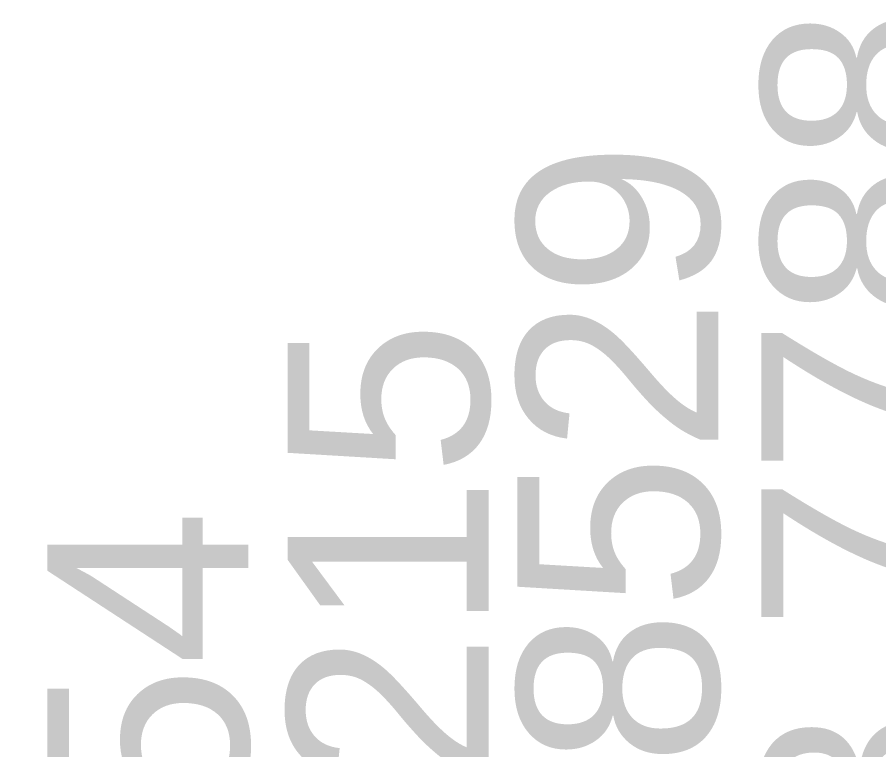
# Model space of a CAD drawing. Header units: inches. Extents: x 142.4 to 229.7, y -55.2 to 11.6.
# Drawn here: x 172.1725 to 172.5743, y -34.2859 to -33.9444 of the extents above; entities that cross this region are included whole.
import ezdxf

# ---------------------------------------------------------------- set-up
doc = ezdxf.new("R2010")
doc.units = ezdxf.units.IN
doc.header["$MEASUREMENT"] = 0
doc.header["$PDMODE"] = 35
doc.layers.get('Defpoints').update_dxf_attribs({"color": 10})
for name, color, linetype, true_color in [('Blade_1', 30, 'Continuous', 0xff7f00), ('Blade_5', 7, 'Continuous', 0x0066cc), ('Blade_6', 7, 'Continuous', 0xc880f5), ('Blade_7', 7, 'Continuous', 0xcc00cc)]:
    doc.layers.add(name, color=color, linetype=linetype, true_color=true_color)
doc.styles.get("Standard").update_dxf_attribs({"font": 'arial.ttf'})
doc.dimstyles.get("Standard").update_dxf_attribs({"dimtxt": 0.09375, "dimasz": 0.18, "dimexe": 0.18, "dimexo": 0.0625, "dimgap": 0.09, "dimtad": 0, "dimtih": 1, "dimtoh": 1, "dimdec": 4, "dimzin": 0, "dimdsep": 46, "dimtxsty": 'Standard', "dimcen": 0.09, "dimadec": 4, "dimazin": 0, "dimtfac": 1, "dimtdec": 4, "dimtofl": 0, "dimtmove": 0, "dimatfit": 3, "dimfxl": 1, "dimtolj": 1, "dimtzin": 0, "dimarcsym": 0})

# ---------------------------------------------------------------- blocks, each defined once
blk = doc.blocks.new('*D692')
at = {"layer": 'Blade_1', "color": 0, "lineweight": -2, "transparency": 16777216}
for p, q in [((172.56709, -34.78434), (172.56709, -34.42434)), ((172.95287, -35.03344), (172.56709, -34.78434)), ((172.95287, -35.33094), (172.95287, -35.03344))]:
    blk.add_line(p, q, dxfattribs=at)
at = {"layer": 'Defpoints', "color": 0, "transparency": 16777216}
for p in [(172.56709, -34.42434), (176.7317, -34.70616), (172.95287, -35.39344)]:
    blk.add_point(p, dxfattribs=at)
at = {"layer": 'Blade_1', "color": 0, "transparency": 16777216, "insert": (172.56709, -34.13968), "char_height": 0.09375, "attachment_point": 5, "rotation": 90}
blk.add_mtext('\\A1;3.7788', dxfattribs=at)
blk = doc.blocks.new('*D693')
at = {"layer": 'Blade_7', "color": 0, "lineweight": -2, "transparency": 16777216}
for p, q in [((172.45334, -34.84722), (172.45334, -34.48722)), ((172.87878, -35.11521), (172.45334, -34.84722)), ((172.87878, -35.41271), (172.87878, -35.11521))]:
    blk.add_line(p, q, dxfattribs=at)
at = {"layer": 'Defpoints', "color": 0, "transparency": 16777216}
for p in [(172.45334, -34.48722), (176.7317, -34.70616), (172.87878, -35.47521)]:
    blk.add_point(p, dxfattribs=at)
at = {"layer": 'Blade_7', "color": 0, "transparency": 16777216, "insert": (172.45334, -34.20256), "char_height": 0.09375, "attachment_point": 5, "rotation": 90}
blk.add_mtext('\\A1;3.8529', dxfattribs=at)
blk = doc.blocks.new('*D694')
at = {"layer": 'Blade_6', "color": 0, "lineweight": -2, "transparency": 16777216}
for p, q in [((172.34614, -34.93072), (172.34614, -34.57072)), ((172.81018, -35.20157), (172.34614, -34.93072)), ((172.81018, -35.49907), (172.81018, -35.20157))]:
    blk.add_line(p, q, dxfattribs=at)
at = {"layer": 'Defpoints', "color": 0, "transparency": 16777216}
for p in [(172.34614, -34.57072), (176.7317, -34.70616), (172.81018, -35.56157)]:
    blk.add_point(p, dxfattribs=at)
at = {"layer": 'Blade_6', "color": 0, "transparency": 16777216, "insert": (172.34614, -34.2858), "char_height": 0.09375, "attachment_point": 5, "rotation": 90}
blk.add_mtext('\\A1;3.9215', dxfattribs=at)
blk = doc.blocks.new('*D695')
at = {"layer": 'Blade_5', "color": 0, "lineweight": -2, "transparency": 16777216}
for p, q in [((172.23405, -35.01847), (172.23405, -34.65847)), ((172.74629, -35.2912), (172.23405, -35.01847)), ((172.74629, -35.5887), (172.74629, -35.2912))]:
    blk.add_line(p, q, dxfattribs=at)
at = {"layer": 'Defpoints', "color": 0, "transparency": 16777216}
for p in [(172.23405, -34.65847), (176.7317, -34.70616), (172.74629, -35.6512)]:
    blk.add_point(p, dxfattribs=at)
at = {"layer": 'Blade_5', "color": 0, "transparency": 16777216, "insert": (172.23405, -34.37409), "char_height": 0.09375, "attachment_point": 5, "rotation": 90}
blk.add_mtext('\\A1;3.9854', dxfattribs=at)

msp = doc.modelspace()

# ---------------------------------------------------------------- dimensions: what is measured, and where the dimension line sits
at = {"layer": 'Blade_1'}
dim = msp.add_ordinate_dim(feature_location=(172.95287, -35.39344), offset=(-0.38578, 0.9691), dtype=1, origin=(176.7317, -34.70616), dimstyle='Standard', dxfattribs=at)
dim.commit()
dim.dimension.update_dxf_attribs({"geometry": '*D692', "text_midpoint": (172.56709, -34.13968)})
at = {"layer": 'Blade_5'}
dim = msp.add_ordinate_dim(feature_location=(172.74629, -35.6512), offset=(-0.51224, 0.99273), dtype=1, origin=(176.7317, -34.70616), dimstyle='Standard', dxfattribs=at)
dim.commit()
dim.dimension.update_dxf_attribs({"geometry": '*D695', "text_midpoint": (172.23405, -34.37409)})
at = {"layer": 'Blade_6'}
dim = msp.add_ordinate_dim(feature_location=(172.81018, -35.56157), offset=(-0.46404, 0.99085), dtype=1, origin=(176.7317, -34.70616), dimstyle='Standard', dxfattribs=at)
dim.commit()
dim.dimension.update_dxf_attribs({"geometry": '*D694', "text_midpoint": (172.34614, -34.2858)})
at = {"layer": 'Blade_7'}
dim = msp.add_ordinate_dim(feature_location=(172.87878, -35.47521), offset=(-0.42544, 0.98799), dtype=1, origin=(176.7317, -34.70616), dimstyle='Standard', dxfattribs=at)
dim.commit()
dim.dimension.update_dxf_attribs({"geometry": '*D693', "text_midpoint": (172.45334, -34.20256)})

doc.saveas('drawing.dxf')
